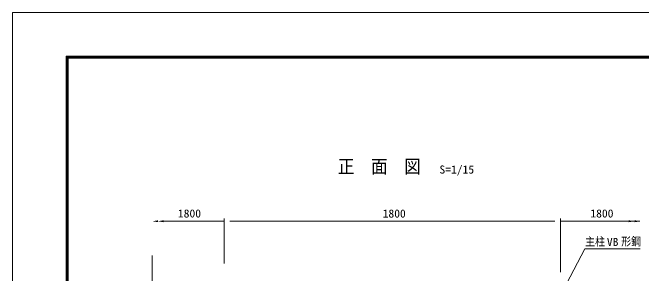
# Model space of a CAD drawing. Units: millimetres, scale not verified. Extents: x -4455 to 4455, y -3150 to 3150.
# Drawn here: x -4455 to -1088, y 1753 to 3150 of the extents above; entities that cross this region are included whole.
import ezdxf
from ezdxf.enums import TextEntityAlignment as Align

# ---------------------------------------------------------------- set-up
doc = ezdxf.new("R2010")
doc.units = ezdxf.units.MM
doc.header["$LTSCALE"] = 30
for name, color, linetype, lineweight in [('0-0_6文字', 3, 'Continuous', 9), ('0-2_5寸法', 1, 'Continuous', 18), ('0-4_7詳細', 7, 'Continuous', 18), ('0-5_1部材', 3, 'Continuous', 18), ('0-E_D-TTL', 7, 'Continuous', 9)]:
    doc.layers.add(name, color=color, linetype=linetype, lineweight=lineweight)
doc.styles.add('ＭＳ ゴシック', font='')
doc.styles.get('ＭＳ ゴシック').set_extended_font_data('MS Gothic')

msp = doc.modelspace()

# ---------------------------------------------------------------- linework, layer by layer
at = {"layer": '0-0_6文字', "color": 7}
msp.add_lwpolyline([(-1094.66, 1884.95), (-1391.23, 1884.95), (-1490.3, 1696.62)], dxfattribs=at)
at = {"layer": '0-2_5寸法'}
for p, q in [((-3646.26, 2032.7), (-3321.15, 2032.7)), ((-1521.15, 2032.7), (-1127.85, 2032.7)), ((-1156.8, 2032.7), (-1096.31, 2032.7))]:
    msp.add_line(p, q, dxfattribs=at)
for points in [[(-3676.26, 2037.7), (-3676.26, 2027.7), (-3706.26, 2032.7)], [(-3646.26, 2037.7), (-3646.26, 2027.7), (-3676.26, 2032.7)], [(-1125.85, 2032.7), (-1155.85, 2027.49), (-1155.85, 2037.91)], [(-1094.31, 2032.7), (-1124.31, 2027.49), (-1124.31, 2037.91)]]:
    msp.add_solid(points, dxfattribs=at)
at = {"layer": '0-4_7詳細', "color": 1}
for p, q in [((-3321.15, 1806.04), (-3321.15, 2047.7)), ((-3291.15, 2032.7), (-1551.15, 2032.7)), ((-1521.15, 1759.11), (-1521.15, 2047.7))]:
    msp.add_line(p, q, dxfattribs=at)
at = {"layer": '0-5_1部材', "color": 4}
msp.add_line((-3706.62, 872.47), (-3706.62, 1849.13), dxfattribs=at)
at = {"layer": '0-E_D-TTL', "color": 2, "lineweight": 18}
msp.add_lwpolyline([(-4454.56, 3150.45), (4455.14, 3150.45), (4455.14, -3149.97), (-4454.56, -3149.97)], close=True, dxfattribs=at)
at = {"layer": '0-E_D-TTL'}
for points in [[(-4168.18, 2917.11), (4168.75, 2917.11), (4168.75, -2916.62), (-4168.18, -2916.62)], [(-4165.53, 2914.45), (4166.1, 2914.45), (4166.1, -2913.97), (-4165.53, -2913.97)], [(-4162.87, 2911.8), (4163.45, 2911.8), (4163.45, -2911.32), (-4162.87, -2911.32)], [(-4160.22, 2909.15), (4160.8, 2909.15), (4160.8, -2908.67), (-4160.22, -2908.67)], [(-4157.57, 2906.5), (4158.15, 2906.5), (4158.15, -2906.02), (-4157.57, -2906.02)]]:
    msp.add_lwpolyline(points, close=True, dxfattribs=at)

# ---------------------------------------------------------------- texts
at = {"layer": '0-0_6文字', "color": 7, "style": 'ＭＳ ゴシック', "width": 0.9}
msp.add_text('正\u3000面\u3000図', height=72.14, dxfattribs=at).set_placement((-2712.78, 2268.41), align=Align.BOTTOM_LEFT)
at = {"layer": '0-0_6文字', "style": 'ＭＳ ゴシック'}
for s, width, p in [('S=1/15', 1.05, (-2169.58, 2274.97)), ('主柱', 0.9, (-1389.76, 1888.89)), ('VB', 1.05, (-1273.36, 1887.08)), ('形鋼', 0.9, (-1196.68, 1889.32))]:
    msp.add_text(s, height=43.33, dxfattribs=dict(at, width=width)).set_placement(p, align=Align.BOTTOM_LEFT)
at = {"layer": '0-2_5寸法', "color": 3, "style": 'ＭＳ ゴシック', "width": 1.05}
for p in [(-3569.62, 2039.79), (-1361.74, 2039.79)]:
    msp.add_text('1800', height=43.33, dxfattribs=at).set_placement(p, align=Align.BOTTOM_LEFT)
at = {"layer": '0-4_7詳細', "color": 3, "style": 'ＭＳ ゴシック', "width": 1.05}
msp.add_text('1800', height=43.33, dxfattribs=at).set_placement((-2473.65, 2039.37), align=Align.BOTTOM_LEFT)

doc.saveas('drawing.dxf')
